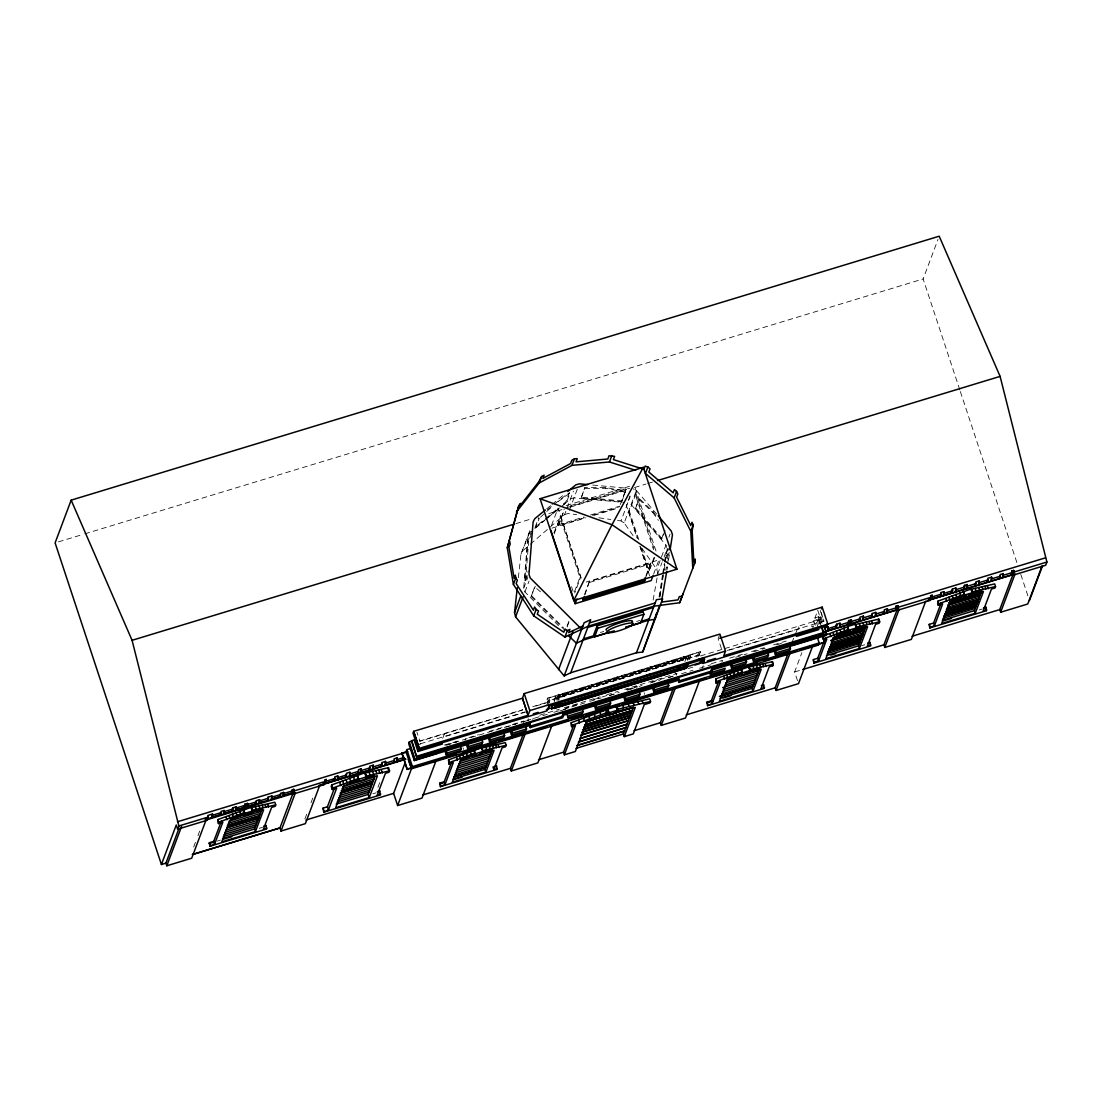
<?xml version="1.0" encoding="UTF-8"?>
<svg xmlns="http://www.w3.org/2000/svg" width="1102" height="1102" viewBox="0 0 1102 1102"><rect width="100%" height="100%" fill="white"/><g stroke="black" fill="none" stroke-linecap="round" stroke-linejoin="round"><path stroke-width="0.75" stroke-dasharray="5 3.75" d="M558.535 625.716L524.938 591.981L523.712 588.275L527.858 535.889L529.525 532.679L533.492 529.415M527.362 575.74L525.558 580.52L524.704 580.437L527.817 541.151L531.412 531.605M525.558 580.52L528.671 541.234L527.817 541.151M581.167 498.008L584.818 487.635L605.756 487.456L625.165 491.354L625.096 492.181L621.514 501.727L581.167 498.008L584.818 487.635M625.096 492.181L605.687 488.296L605.756 487.456M621.514 501.727L621.583 500.887L581.236 497.181M518.367 577.668L520.929 554.334L530.2 529.663M667.413 558.783L668.308 552.185M667.592 563.866L669.148 552.322M659.065 597.05L662.467 575.244M662.729 573.577L664.299 563.508M664.561 561.841L665.608 555.132L669.203 545.586M659.795 596.113L662.963 575.809M663.239 574.114L664.823 563.962M665.085 562.268L667.192 548.727L662.522 561.166M659.919 597.188L663.845 572.034M664.107 570.354L665.677 560.298M665.939 558.618L669.451 547.308M666.917 570.244L667.44 566.869M668.501 560.091L669.561 553.328M665.746 570.216L666.297 567.034L667.137 567.172L666.586 570.354M653.128 600.108L657.839 573.605L661.93 562.723M193.69 847.025L195.495 842.203M197.919 835.771L199.724 830.936M304.923 818.896L307.334 812.463M310.971 802.821L312.775 797.986M377.958 787.31L380.286 781.084M442.715 738.354L444.409 733.822L445.291 736.48L525.241 712.168M520.929 554.334L529.525 532.679M529.869 538.052L531.66 533.272M535.131 527.183L538.726 517.637L539.277 518.284L535.696 527.83L535.131 527.183L544.099 519.786M524.704 580.437L528.299 570.891M465.03 740.489L465.747 738.574M523.712 588.275L527.803 577.379M524.938 591.981L529.029 581.085M551.51 525.461L558.08 508.008L581.815 579.776M553.907 532.707L560.684 516.576L580.713 577.159L574.748 593.028M563.315 503.958L565.877 501.851L569.458 492.305M554.127 534.043L560.684 516.576M565.312 630.743L531.123 596.416L534.704 586.87L541.082 592.284M561.304 506.713L566.428 502.498L570.023 492.952L555.408 503.586M531.123 596.416L535.31 586.292M584.363 517.761L558.521 525.626L564.224 508.945M558.521 525.626L564.486 509.758M530.337 544.209L564.637 514.551L566.4 509.854M566.993 508.297L573.439 491.12M569.321 510.35L577.544 488.503M523.202 722.884L523.918 720.97L509.634 725.309M574.528 591.691L579.9 577.407L559.871 516.824M528.299 718.669L527.706 720.267L547.295 714.303M567.103 625.977L568.908 621.211L566.717 618.649M567.117 626.983L569.514 620.619M584.583 594.295L589.363 581.608L650.745 562.943L646.24 576.442M584.845 595.108L589.363 581.608M620.247 504.564L626.212 488.696L569.665 505.887M546.73 705.335L548.452 700.762L701.203 654.312L700.321 651.654L547.584 698.103L545.862 702.69L532.721 706.685M621.707 502.195L626.212 488.696M548.08 705.225L549.843 700.541L699.495 655.043L698.613 652.398L548.961 697.897L547.212 702.566L534.153 706.534M629.958 495.983L626.377 505.515L637.163 538.148M617.602 520.447L621.005 520.915L630.165 496.575M554.03 700.789L555.656 696.464L690.651 655.414L689.866 659.189M554.32 701.671L555.656 696.464M556.565 699.247L557.722 696.175L688.461 656.42L688.957 657.894L558.204 697.649L557.722 696.175M556.854 700.128L558.011 697.056L688.75 657.302L687.593 660.387M633.071 535.613L624.187 522.927L636.377 490.486L633.085 488.792M557.832 700.28L559.444 696.009L686.463 657.384L686.959 658.858M638.857 539.856L629.366 511.163L635.937 493.71L635.124 493.958L653.555 549.746M558.866 700.335L559.444 696.009M665.085 530.709L661.448 539.195L635.303 508.807L638.885 499.261L639.546 498.724L653.376 511.893L657.164 517.196M635.303 508.807L639.546 498.724M565.491 709.84L566.208 707.911L578.908 704.054M645.979 575.63L650.745 562.943M654.767 557.447L648.582 571.979L655.139 554.526M661.448 539.195L663.239 534.429M653.582 574.211L658.941 559.912L586.126 582.063M657.839 573.605L656.792 569.417L665.966 545.022L631.115 504.496L627.823 502.801M668.886 537.225L670.057 534.112M636.598 688.254L637.328 686.326L623.043 690.678M668.239 677.537L676.421 675.044L677.014 673.46L624.71 689.356M684.865 661.655L686.463 657.384M687.304 659.492L688.461 656.42M689.025 659.74L690.651 655.414M698.613 652.398L696.85 657.067L723.064 649.106M698.599 656.241L700.321 651.654M701.588 669.947L703.186 665.704M719.331 635.647L718.16 638.761L721.727 649.574M721.824 662.247L722.554 660.332L708.269 664.671M959.828 389.97L923.132 278.958L938.009 239.382M792.049 642.438L793.647 638.196M795.575 633.733L798.413 626.184L799.294 628.843L727.224 650.759M797.531 680.733L794.638 671.958L801.884 652.673M821.376 626.639L818.387 617.616L820.962 616.831L820.37 618.415L813.841 620.867L811.706 626.528L813.565 625.964L812.766 628.071M817.932 626.942L814.957 617.905L817.794 610.356L822.409 624.6M818.387 617.616L818.703 616.762L814.957 617.905M562.929 695.582C560.036 698.406 566.896 694.508 563.37 695.913M564.513 696.023L564.279 695.293M682.083 659.767L683.088 659.175L680.609 659.988L683.295 659.795L680.802 660.553L681.821 660.015M683.226 659.878L682.992 659.148M547.405 509.716L568.136 493.269M540.517 517.155L545.49 512.623M546.73 511.493L552.928 505.846M522.72 550.807L529.07 545.311M546.688 508.862L550.656 505.598M551.978 504.509L563.88 494.702M545.38 518.739L558.191 508.174M534.814 528.326L546.716 518.519M548.038 517.43L558.618 508.711M563.907 504.358L570.519 498.917L574.032 497.842L624.462 502.484M535.696 527.83L544.663 520.433M545.945 519.386L560.023 507.774M638.885 499.261L652.728 512.43L653.376 511.893M58.392 541.881L83.105 534.374M84.744 533.864L923.132 278.958M566.166 505.542L634.146 484.88M566.703 507.678L626.473 489.495M515.86 523.629L532.335 518.615M548.796 513.615L561.979 509.606M570.216 507.099L627.865 489.563M634.449 487.566L645.979 484.053M647.632 483.558L652.563 482.056M564.637 514.551L568.15 513.477L576.677 514.675M558.259 524.827L584.101 516.962M590.562 514.992L619.641 506.162L619.916 506.961M592.449 515.309L618.291 507.457M551.937 528.147L585.92 517.816M594.019 515.364L618.291 507.981M629.366 511.163L628.553 511.411L637.521 538.506M579.9 577.407L580.713 577.159M589.625 582.407L651.02 563.742M600.425 632.479L603.703 631.474M636.598 621.473L639.89 620.467M555.945 697.346L690.94 656.296M419.394 741.136L522.858 709.674M522.734 710.019L419.917 741.274L416.928 732.238M724.703 648.596L820.77 619.393M420.275 743.795L525.378 711.837M727.32 650.428L823.979 621.046L820.108 609.365M418.498 744.621L420.785 743.933M821.651 622.038L823.855 621.376L819.984 609.682M688.089 668.57L694.37 666.669M539.732 715.198L559.32 709.233M564.224 707.746L600.191 696.808M606.72 694.825L618.167 691.353M593.73 699.536L608.015 695.197M729.634 658.156L742.335 654.299M751.592 651.53L764.278 647.673M773.521 644.904L786.222 641.047M444.382 745.076L458.666 740.737M468.929 737.596L478.447 734.703M489.288 731.452L501.989 727.596M651.847 681.959L664.547 678.102M445.676 745.2L524.428 721.259M553.824 712.319L560.353 710.335M563.632 709.344L570.161 707.346M571.8 706.85L588.151 701.891M589.777 701.382L601.224 697.91M609.392 695.417L619.2 692.442M630.647 688.957L642.094 685.485M650.263 682.992L660.07 680.017M446.806 745.09L456.655 742.101M505.887 727.127L515.736 724.138M523.932 721.645L533.781 718.642M609.268 695.693L615.825 693.695M627.313 690.21L633.884 688.213M668.349 677.73L674.906 675.733M681.477 673.735L692.951 670.25M699.522 668.253L711.01 664.768M735.626 657.274L747.115 653.789M753.672 651.792L765.16 648.293M776.648 644.808L783.205 642.81M559.72 711.01L566.235 709.027M217.149 841.129L220.386 840.137M259.245 828.332L262.483 827.34M372.889 793.771L376.126 792.779M861.585 645.717L864.822 644.739M979.072 609.998L982.309 609.02M794.638 671.958L801.126 669.988M584.763 488.475L605.687 488.296M592.738 485.073L629.724 488.475M598.841 517.802L610.77 519.483M665.608 555.132L666.462 555.27M680.816 660.608L680.678 659.905M621.005 520.915L624.187 522.927M531.729 595.838L563.563 627.796M636.377 490.486L657.067 514.538M635.95 508.27L662.095 538.658M652.728 512.43L658.404 520.378M641.97 548.286L656.792 569.417M960.365 391.596L1017.036 563.012M1020.81 574.445L1028.91 598.937M820.962 616.831L823.001 623.002M818.703 616.762L821.293 624.6M818.414 619.007L819.971 623.718M818.318 619.269L819.86 623.98M817.092 619.641L818.442 624.283M813.841 620.867L815.328 625.385M665.966 545.022L666.779 547.487M635.22 488.131L656.255 551.758M635.937 493.71L654.905 551.083M682.813 659.148L683.075 659.974M682.579 659.189L682.854 660.098M682.276 659.244L682.579 660.222M681.959 659.34L682.276 660.332M681.628 659.451L681.945 660.442M681.325 659.561L681.628 660.539M681.05 659.685L681.339 660.594M680.829 659.809L681.091 660.635M641.488 547.818L649.395 571.731M640.152 546.482L648.582 571.979M639.863 546.303L649.574 575.671M675.54 672.399L676.421 675.044M644.133 692.731L644.642 694.288M571.511 586.636L573.619 593.014M564.1 695.293L564.362 696.12M563.866 695.321L564.141 696.244M563.577 695.39L563.88 696.354M563.246 695.486L563.563 696.478M562.612 695.706L562.915 696.671M562.337 695.83L562.626 696.74M562.116 695.941L562.378 696.781M561.965 696.051L562.199 696.781M548.961 697.897L549.843 700.541M547.584 698.103L549.774 704.743M463.005 747.803L463.529 749.36"/><path stroke-width="1.5" d="M636.474 652.756L656.42 599.695L662.688 598.854L642.7 652.04L636.474 652.756L570.74 672.743L564.155 675.912L515.584 616.858L514.538 612.671L517.279 587.669M666.655 571.938L661.71 600.535M670.085 549.939L672.468 534.718L671.228 530.999L658.169 515.805M692.993 567.64L679.686 602.739L653.982 606.183L588.234 626.17L564.913 637.066L533.712 615.853L513.394 584.391L507.278 547.804L518.808 505.584L520.543 503.38L519.317 506.617L538.671 481.96L541.619 476.519L544.099 475.169L542.887 478.42L570.602 463.501L571.828 460.25L574.418 458.859L577.269 458.597L576.043 461.848L607.822 458.997L609.048 455.746L614.613 456.366L613.401 459.603L643.94 469.342L645.152 466.091L647.893 466.959L650.056 468.818L648.844 472.055L673.17 492.801L674.396 489.55L676.573 491.409L677.826 493.944L676.614 497.181L690.761 525.544L691.973 522.293L693.241 524.827L692.18 530.875L693.833 562.227L695.059 558.99L695.197 561.786L692.759 568.274L690.802 531.316L674.135 497.897L645.455 473.447L647.893 466.959M507.278 547.804L518.808 505.584M642.7 652.04L656.82 612.932L654.974 619.352L648.706 620.192L625.702 627.19M1011.856 570.988L1011.567 574.707L1011.856 570.988L1013.73 570.409L1012.531 573.632L1013.041 575.189L1045.688 565.257L1046.9 562.034L1000.106 376.388L939.193 236.214L71.162 500.156L55.1 542.887L161.415 864.505L165.92 863.128L178.979 828.373M161.415 864.505L176.251 824.999L177.642 829.214L207.066 820.274L208.278 817.037L207.768 815.48L212.548 814.02L212.094 817.229L220.675 814.626L221.13 811.416L224.174 810.48L223.72 813.689L232.26 811.1L232.715 807.89L236.241 806.816L235.773 810.066L244.355 807.449L244.823 804.212L247.564 803.372L247.096 806.623L255.678 804.005L256.146 800.768L259.604 799.721L259.135 802.959L267.717 800.341L268.185 797.104L271.946 795.961L271.478 799.198L280.06 796.581L280.528 793.357L283.613 792.407L283.145 795.644L291.534 793.096L292.002 789.858L293.821 789.308L294.344 790.864L293.118 794.101L323.96 784.72L325.173 781.483L324.663 779.941L326.206 779.458L325.903 783.164L334.485 780.56L334.788 776.855L337.791 775.946L337.488 779.637L346.083 777.034L346.372 773.328L349.885 772.268L349.582 776.001L349.885 772.268M177.642 829.214L178.868 825.977L132.075 640.317L71.162 500.156M405.77 759.278L319.718 785.437L305.364 823.649L280.996 831.06L295.364 792.848L206.074 819.984L191.707 858.21L166.801 865.786L181.637 826.28M212.548 814.02L212.094 817.229M263.709 826.183L266.05 825.467L266.588 829.007L209.931 846.24L209.394 842.699L213.76 841.363L221.364 821.155M243.225 813.152L244.052 815.632L251.655 813.317L252.523 811.031L251.284 807.298L218.127 819.475L218.458 823.58L222.824 822.244L214.642 844.022L209.931 846.24M218.458 823.58L218.127 819.475M224.174 810.48L223.72 813.689M232.715 807.89L232.26 811.1M235.773 810.066L236.241 806.816M244.823 804.212L244.355 807.449M247.564 803.372L247.096 806.623M243.542 809.956L244.424 812.615L243.817 814.226L230.001 820.067L221.819 841.832L255.444 831.611L263.626 809.846L251.421 811.926M244.052 815.632L244.906 813.331L243.68 809.612M251.16 807.628L274.839 802.228L275.72 804.887L252.041 810.287L251.284 807.298M259.604 799.721L259.135 802.959M255.444 831.611L254.576 828.952L261.973 809.267L231.544 818.51M268.185 797.104L267.717 800.341M271.946 795.961L271.478 799.198M265.72 826.362L266.05 825.467M275.72 804.887L275.183 806.32L271.615 807.408L263.419 829.186L266.932 828.125M283.613 792.407L283.145 795.644M293.821 789.308L292.609 792.545L293.118 794.101M280.996 831.06L279.949 827.919L293.256 792.531M326.206 779.458L325.903 783.164M334.429 788.15L327.418 806.816L323.051 808.138L323.754 812.174L380.41 794.955L379.708 790.905L377.366 791.622M357.337 775.05L358.729 779.279L357.861 781.566L365.465 779.252L366.332 776.965L364.941 772.736L331.771 784.913L331.234 786.36L332.267 789.514L336.633 788.192L328.451 809.956L323.754 812.174M332.267 789.514L332.818 788.068L331.771 784.913M337.791 775.946L337.488 779.637M361.222 768.824L360.905 772.557L361.222 768.824L358.481 769.651L358.164 773.384L357.654 771.841M357.2 775.409L358.246 778.549L357.64 780.161L343.824 786.001L335.628 807.78L369.266 797.545L377.449 775.78L365.244 777.86L365.85 776.221L364.941 772.736M373.247 765.16L372.944 768.893L373.247 765.16L369.804 766.207L369.501 769.94L368.977 768.383M369.266 797.545L368.22 794.404L374.845 776.786L342.763 786.663M385.604 761.399L385.301 765.132L385.604 761.399L381.829 762.543L381.526 766.276L381.017 764.733M379.363 791.801L379.708 790.905M387.959 769.113L388.496 767.667L364.817 773.081M388.496 767.667L389.543 770.821L388.992 772.254L385.425 773.342L377.242 795.121L380.741 794.06M393.882 762.529L394.185 758.796L397.271 757.859L396.968 761.578L397.271 757.859M456.503 754.374L407.203 769.361L401.886 753.286L406.032 751.743L406.831 749.635L410.853 748.41L414.71 760.091L437.37 753.203M402.822 753.245L401.886 753.286M442.453 744.029L417.947 751.481L414.09 739.786L409.297 742.004L408.69 743.588L414.311 760.587L529.456 725.571L530.062 723.973L414.903 758.989L414.311 760.587M435.758 761.496L421.997 798.123L397.629 805.534L393.607 793.357L405.095 762.804M407.203 769.361L402.01 752.969M397.629 805.534L411.886 767.612M417.947 751.481L419.27 748.354L413.649 731.342L522.458 698.255L524.221 693.585L719.909 634.091L725.529 651.075L723.766 655.745L827.809 624.118L822.188 607.119L719.785 638.265M817.133 636.777L819.185 642.948L818.387 645.069L411.652 768.741L412.437 766.62L406.831 749.635M821.817 626.17L823.566 633.292L416.666 757.005L411.804 740.489M516.37 512.072L539.181 482.993L541.619 476.519M460.237 745.503L461.297 748.699L460.581 750.614L446.296 754.953L447.013 753.038L445.952 749.856M513.394 584.391L515.832 577.903L515.364 575.134L514.152 578.371L508.959 547.336L510.185 544.085L509.716 541.316M494.164 766.593L496.506 765.876L497.043 769.43L440.387 786.649L439.85 783.109L444.216 781.786L451.82 761.565M473.681 753.561L474.507 756.041L482.111 753.727L482.979 751.44L481.739 747.707L448.583 759.884L448.913 763.989L453.28 762.667L445.098 784.431L440.387 786.649M448.913 763.989L448.583 759.884M514.538 612.671L520.847 595.893M539.181 482.993L571.979 465.347L574.418 458.859M515.584 616.858L523.174 596.65M481.615 739.001L482.662 742.183L481.946 744.098L467.661 748.451L468.378 746.522L467.331 743.34M473.998 750.379L474.879 753.024L474.273 754.636L460.457 760.476L452.275 782.255L485.899 772.02L494.082 750.255L481.877 752.335M474.507 756.041L475.361 753.754L474.135 750.021M481.615 748.051L505.295 742.638L506.176 745.296L482.497 750.696L481.739 747.707M533.712 615.853L536.151 609.365L534.608 606.982L533.382 610.219L516.149 583.537L517.375 580.286L515.832 577.903M503.573 732.375L504.62 735.557L503.903 737.472L489.619 741.811L490.335 739.897L489.288 736.715M485.899 772.02L485.032 769.375L492.429 749.677L479.618 753.575M497.388 768.535L493.875 769.595L502.071 747.817L505.639 746.729L506.176 745.296M571.979 465.347L609.447 461.972L611.885 455.498M496.175 766.772L496.506 765.876M525.502 725.75L526.549 728.932L525.833 730.846L511.548 735.186L512.265 733.271L511.218 730.089M524.221 693.585L529.828 710.583L528.065 715.267L419.27 748.354L413.649 731.356L412.974 733.147L418.691 749.856L547.102 710.818L548.81 706.286L704.701 658.886L702.993 663.418L827.23 625.647L827.809 624.118M551.62 726.273L537.859 762.901L511.287 770.973L510.405 768.328L523.106 734.552M511.287 770.973L525.654 732.761M652.976 575.795L651.186 580.561L575.134 603.689L576.925 598.923M710.9 672.633L710.17 674.548L724.455 670.209L725.185 668.28L678.846 682.413L678.763 678.763L562.709 714.055L562.791 717.705L530.145 727.637L530.062 723.973M564.913 637.066L567.351 630.592L569.913 629.394L568.701 632.631L582.93 625.977M645.648 578.027L644.45 581.195L583.054 599.86L584.253 596.692M558.562 669.589L572.875 631.529M548.052 709.33L549.774 704.743M688.24 663.514L686.601 667.84L551.606 708.889L552.405 705.115M551.606 708.889L553.232 704.564M564.155 675.912L584.143 622.74L590.672 619.682L570.74 672.743M686.629 664.051L684.893 668.68L554.154 708.434L555.697 703.214M554.154 708.434L555.89 703.806M556.179 707.456L557.791 703.186M625.867 627.327L640.661 622.837L643.885 614.255L643.113 611.899L597.064 625.895L593.84 634.476L594.625 636.832L614.351 630.826M594.625 636.832L597.849 628.25L597.064 625.895M583.123 711.534L582.407 713.449L568.122 717.788L568.839 715.873L583.123 711.534L582.076 708.352M607.684 709.371L571.263 722.636L571.621 726.7L575.423 725.543L564.417 754.815L575.327 751.509L586.333 722.223L607.836 713.958L608.566 712.03L607.794 709.082L609.02 712.815L608.028 715.46L616.473 712.898L617.478 710.239L616.238 706.52L617.01 709.468L650.538 701.451L649.67 698.792L616.128 706.823M571.621 726.7L571.263 722.636M564.417 754.815L563.549 752.17L573.398 725.97M674.135 497.897L676.573 491.409M609.585 699.977L610.646 703.159L609.916 705.073L595.631 709.413L596.361 707.498L595.3 704.316M644.45 581.195L645.373 577.228M657.426 611.335L659.175 606.665M638.898 691.106L639.959 694.288L639.229 696.202L624.944 700.555L625.674 698.64L624.614 695.445M690.802 531.316L693.241 524.827M650.538 701.451L650.015 702.869L644.298 704.605L633.292 733.877L624.283 736.618L623.401 733.973L633.43 707.277L586.112 721.672M624.283 736.618L635.289 707.346L616.28 711.41M679.686 602.739L683.116 593.634M667.716 682.386L668.762 685.568L668.046 687.496L653.761 691.836L654.478 689.921L653.431 686.739M699.853 679.796L685.499 718.008L661.269 725.378L660.387 722.719L673.074 688.957M684.81 664.561L683.199 668.845L683.791 664.52M661.269 725.378L675.03 688.75M678.846 682.413L678.763 678.763M686.436 663.459L684.893 668.68M686.601 667.84L687.937 662.633M704.068 661.903L700.789 662.894L702.525 658.307L697.594 659.809M703.696 659.079L702.993 663.418M826.583 633.815L711.713 668.749L711.121 670.333L825.99 635.413L826.583 633.815L824.034 626.088M711.809 672.399L711.713 668.749M718.366 682.138L711.355 700.789L706.988 702.126L707.525 705.666L764.182 688.433L763.645 684.893L761.303 685.609M740.819 672.578L741.632 675.058L749.25 672.743L750.104 670.457L748.878 666.724L715.708 678.901L716.038 683.006L720.405 681.683L712.223 703.448L707.525 705.666M716.038 683.006L715.708 678.901M745.503 658.597L746.55 661.779L745.834 663.693L731.549 668.032L732.265 666.118L731.218 662.936M741.136 669.396L742.018 672.041L741.412 673.653L727.596 679.493L719.413 701.271L753.038 691.037L761.22 669.272L749.016 671.352M741.632 675.058L742.5 672.771L741.274 669.038M748.754 667.068L772.433 661.655L773.315 664.313L749.622 669.713L748.878 666.724M767.447 651.971L768.507 655.153L767.777 657.067L753.492 661.407L754.223 659.492L753.162 656.31M753.038 691.037L752.156 688.392L759.609 668.556L748.396 671.972M763.3 685.788L763.645 684.893M772.433 661.655L772.764 665.746L769.196 666.834L761.014 688.612L764.512 687.552M789.39 645.331L790.437 648.527L789.721 650.442L775.436 654.781L776.152 652.866L775.105 649.684M772.764 665.746L773.315 664.313M812.78 645.662L798.495 683.653L776.028 690.486L775.147 687.827L787.847 654.065M776.028 690.486L790.396 652.26M821.513 608.938L822.188 607.119M825.329 638.058L817.725 658.266L813.359 659.602L813.91 663.142L870.566 645.91L870.015 642.37L867.687 643.086M813.91 663.142L813.359 659.602M827.643 630.606L827.933 626.9L827.643 630.606L836.225 628.002L836.514 624.297L840.041 623.222L839.738 626.969L840.041 623.222M799.942 649.96L824.585 642.466L822.574 635.702M814.24 662.247L818.607 660.924L826.789 639.146L823.883 640.042M836.514 624.297L836.225 628.002M848.623 620.619L848.32 624.352L848.623 620.619L851.364 619.779L851.061 623.525L851.364 619.779M855.386 628.829L867.605 626.749L859.408 648.513L825.784 658.734L833.966 636.97L847.782 631.129L847.645 626.515L855.248 624.2L856.488 627.92L855.62 630.22L848.017 632.534L847.19 630.055M848.017 632.534L848.884 630.234L847.645 626.515M855.124 624.531L878.817 619.131L879.685 621.79L856.006 627.19L855.248 624.2M863.403 616.128L863.1 619.861L863.403 616.128L859.946 617.175L859.643 620.908L859.133 619.352M859.408 648.513L858.541 645.855L865.938 626.17M875.746 612.368L875.443 616.101L875.746 612.368L871.985 613.511L871.682 617.244L871.172 615.687M869.685 643.265L870.015 642.37M878.266 620.578L878.817 619.131M879.685 621.79L879.148 623.222L875.58 624.311L867.384 646.089L870.897 645.028M887.427 608.814L887.124 612.547L887.427 608.814L884.327 609.764L884.024 613.483L883.515 611.941M896.009 606.21L895.706 609.943L896.009 606.21L897.882 605.645L898.392 607.202L897.18 610.412L929.826 600.48L931.038 597.27L930.529 595.714L932.209 595.204L931.92 598.909L940.502 596.292L940.791 592.587L943.835 591.664L943.505 595.383L952.087 592.766L952.376 589.074L955.902 588L955.599 591.733L955.902 588M897.882 605.645L896.67 608.855L897.18 610.412M925.735 601.169L911.368 639.394L884.796 647.466L883.914 644.822L897.221 609.434M884.796 647.466L899.163 609.254L824.489 631.956M932.209 595.204L931.92 598.909M941.191 602.822L933.587 623.043L929.22 624.366L929.757 627.92L986.414 610.687L985.877 607.147L983.535 607.849M963.506 591.292L964.732 595.011L963.878 597.312L971.482 594.997L972.35 592.697L971.11 588.978L937.954 601.155L938.284 605.246L942.651 603.924L934.468 625.702L929.757 627.92M938.284 605.246L937.954 601.155M943.835 591.664L943.505 595.383M952.376 589.074L952.087 592.766M964.484 585.382L964.181 589.129L964.484 585.382L967.225 584.556L966.922 588.289L967.225 584.556M963.368 591.636L964.25 594.295L963.644 595.893L949.828 601.733L941.645 623.512L975.27 613.291L983.452 591.512L971.248 593.592M970.986 589.308L994.665 583.908L995.547 586.553L971.868 591.967L971.11 588.978M979.265 580.892L978.962 584.625L979.265 580.892L975.807 581.939L975.504 585.685L974.994 584.129M975.27 613.291L974.402 610.632L981.799 590.934M991.607 577.145L991.304 580.878L991.607 577.145L987.847 578.288L987.544 582.021L987.02 580.465M985.877 607.147L986.414 610.687M995.547 586.553L995.01 588L991.442 589.088L983.246 610.866L986.758 609.792M1003.275 573.591L1002.972 577.324L1003.275 573.591L1000.189 574.528L999.886 578.261L999.376 576.704M1042.024 566.056L1027.767 603.992L1000.657 612.244L999.776 609.585L1013.082 574.211M1013.041 575.189L1014.253 571.966L1013.73 570.409M1000.657 612.244L1015.025 574.018M1029.447 600.562L1042.52 565.794M694.205 564.403L695.197 561.786M573.729 600.576L611.982 524.731L643.293 467.344L676.959 569.183L573.729 600.576L540.063 498.724L643.293 467.344M560.959 704.33C558.549 703.021 556.868 706.809 560.822 703.627M677.799 668.06C683.874 666.255 674.438 670.25 680.306 667.302M678.005 668.68L680.485 667.867L680.003 667.22M545.366 509.95L534.801 518.67L533.12 521.88L528.974 574.252L530.2 577.971L580.534 628.126M567.847 491.437L575.781 484.894L579.294 483.833L587.697 484.604M218.995 822.133L244.424 812.615M332.818 788.068L358.246 778.549M449.451 762.543L474.879 753.024M716.589 681.559L742.018 672.041M822.092 636.377L847.521 626.859M822.96 639.036L848.388 629.517M938.821 603.8L964.25 594.295M572.145 725.281L608.566 712.03M132.075 640.317L514.207 524.125M657.508 480.555L1000.106 376.388M644.188 580.396L582.793 599.061L583.054 599.86M589.46 622.933L655.194 602.946M587.752 627.451L653.5 607.464M597.849 628.25L643.885 614.255M583.454 638.898L594.956 635.399M640.978 621.404L649.202 618.911M609.268 632.19L582.972 640.179L576.442 643.237L568.136 635.344M529.828 710.583L725.529 651.075M646.681 675.278L651.599 673.79M555.697 705.983L682.717 667.371M556.937 705.955L677.868 669.189M177.477 821.761L407.754 751.743M546.399 709.495L551.317 708.007M562.846 704.509L577.655 700.004M580.947 698.999L613.869 688.984M617.175 687.979L650.097 677.978M653.39 676.972L664.905 673.474M686.312 666.958L704.247 661.503M826.266 624.503L1045.509 557.832M533.258 713.834L538.189 712.333M707.332 660.911L715.515 658.417M553.962 707.842L596.444 694.921M602.987 692.938L647.108 679.521M653.651 677.523L683.061 668.583M694.963 665.071L699.674 663.638M818.814 629.586L796.457 636.391L795.575 633.733M827.974 626.9L824.93 627.823L825.453 629.38M212.893 815.081L221.474 812.477M224.532 811.54L233.073 808.951M236.586 807.876L245.167 805.273M247.909 804.432L256.504 801.829M259.948 800.782L268.53 798.165M272.29 797.021L280.886 794.418M283.972 793.468L292.361 790.919M178.868 825.977L208.278 817.037M235.415 809.006L238.28 808.138M294.344 790.864L325.173 781.483M326.715 781.015L335.297 778.411M338.3 777.502L346.882 774.885M350.408 773.811L358.99 771.207M361.732 770.367L370.313 767.763M373.771 766.716L382.353 764.099M386.113 762.956L394.695 760.352M397.781 759.416L404.214 757.46M828.456 628.457L837.038 625.853M840.551 624.779L849.146 622.175M851.887 621.335L860.469 618.732M863.913 617.685L872.495 615.068M876.269 613.924L884.851 611.307M887.937 610.37L896.518 607.767M898.392 607.202L931.038 597.27M932.719 596.761L941.301 594.143M944.304 593.234L952.899 590.617M956.412 589.556L964.994 586.939M967.735 586.112L976.317 583.495M979.774 582.448L988.356 579.845M992.117 578.702L1000.712 576.084M1003.798 575.148L1012.38 572.53M1014.253 571.966L1046.9 562.034M205.068 819.599L263.516 801.829M270.004 799.859L292.733 792.944M318.891 785.547L405.55 758.975M825.274 631.57L896.711 609.847M928.146 600.287L1012.559 574.624M927.361 600.673L1013.399 574.514M416.983 756.165L823.883 632.452M488.076 736.935L493.007 735.433M578.509 709.44L583.44 707.939M614.682 698.448L619.613 696.946M665.649 682.951L670.581 681.449M792.917 645.097L813.951 638.705M562.116 715.639L678.171 680.347M530.737 726.039L563.397 716.107M679.452 680.829L712.402 670.801M244.906 813.331L252.523 811.031M358.729 779.279L366.332 776.965M848.884 630.234L856.488 627.92M964.732 595.011L972.35 592.697M350.009 782.503L358.054 779.927M366.016 777.626L374.019 775.188M447.013 753.038L461.297 748.699M468.378 746.522L482.662 742.183M490.335 739.897L504.62 735.557M596.361 707.498L610.646 703.159M625.674 698.64L639.959 694.288M654.478 689.921L668.762 685.568M732.265 666.118L746.55 661.779M754.223 659.492L768.507 655.153M776.152 652.866L790.437 648.527M512.265 733.271L526.549 728.932M365.85 776.221L389.543 770.821M837.121 634.931L849.973 630.909M853.127 630.068L864.381 626.528M949.772 600.673L965.834 595.672M968.989 594.832L980.243 591.292M229.106 821.21L261.188 811.347M833.126 637.989L865.153 628.25M981.014 593.014L948.987 602.753L980.973 593.152M833.084 638.113L865.111 628.374M412.437 766.62L819.185 642.948M228.307 823.373L260.375 813.496M341.951 788.812L374.033 778.949M407.327 769.044L419.587 765.325M447.577 756.812L455.815 754.305M465.691 751.302L470.637 749.801M483.806 745.792L495.335 742.293M501.92 740.282L506.851 738.781M520.034 734.786L531.563 731.273M538.148 729.276L543.079 727.775M556.262 723.766L561.193 722.265M574.376 718.256L582.6 715.749M610.604 707.236L618.828 704.743M628.719 701.74L633.65 700.238M646.833 696.23L658.349 692.717M664.947 690.72L669.878 689.218M683.061 685.21L694.577 681.711M701.175 679.7L706.106 678.198M737.39 668.694L745.627 666.187M773.618 657.674L781.855 655.167M791.732 652.164L796.677 650.662M809.846 646.654L824.709 642.135M463.074 752.377L495.941 742.39M499.234 741.384L546.881 726.893M549.788 725.984L568.246 720.405M571.525 719.399L583.027 715.901M586.319 714.909L619.186 704.908M622.465 703.916L670.126 689.425M672.385 688.722L706.272 678.433M709.564 677.441L757.212 662.949M763.782 660.952L796.966 650.772M864.34 630.399L830.715 640.634L864.299 630.537M948.175 604.915L980.201 595.176M948.133 605.053L980.16 595.314M227.494 825.536L259.521 815.797M373.165 781.235L341.138 790.974L373.123 781.373M227.439 825.673L259.466 815.935M831.404 642.576L863.486 632.7M947.265 607.34L979.347 597.477M226.695 827.657L258.722 817.918M340.339 793.096L372.366 783.357M226.64 827.795L258.667 818.056M340.298 793.233L372.324 783.494M830.66 644.56L862.687 634.821M946.522 609.337L978.548 599.598M830.605 644.698L862.632 634.959M946.466 609.461L978.493 599.722M609.02 712.815L617.478 710.239M475.361 753.754L482.979 751.44M742.5 672.771L750.104 670.457M225.758 830.15L257.827 820.287M339.402 795.589L371.484 785.726M476.463 754.415L460.443 759.278L476.408 754.539M482.869 752.459L490.872 750.035M829.765 646.929L861.805 637.19L829.723 647.053M945.626 611.693L977.653 601.954M725.984 678.791L741.99 673.914M945.585 611.83L977.612 602.091M729.138 677.95L741.949 674.052M745.145 673.074L759.567 668.694M586.03 721.879L633.347 707.498M224.932 832.341L257.014 822.464M338.589 797.779L370.658 787.902M828.952 649.106L860.979 639.367M944.813 613.883L976.84 604.144L944.758 614.007M459.562 761.62L491.644 751.757M828.897 649.243L860.924 639.504M726.7 680.637L758.782 670.774M224.119 834.517L256.187 824.64M337.763 799.956L369.845 790.093M584.983 724.689L632.3 710.308M584.9 724.909L632.217 710.528M828.125 651.282L860.152 641.543M943.987 616.059L976.014 606.32M458.763 763.782L490.831 753.92M828.084 651.42L860.111 641.681M943.946 616.183L975.973 606.444M725.887 682.799L757.969 672.936M223.334 836.597L255.416 826.72M336.992 802.036L369.06 792.159M584.129 726.962L631.446 712.581M584.019 727.251L631.336 712.87M827.299 653.5L859.381 643.623M943.16 618.263L975.242 608.4M457.895 766.083L489.977 756.206M725.033 685.1L757.102 675.223M222.535 838.691L254.576 828.952M336.193 804.143L368.22 794.404M583.206 729.428L630.523 715.046M826.514 655.594L858.541 645.855M942.362 620.371L974.402 610.632M209.063 843.581L213.912 842.107M223.623 839.159L231.723 836.693M457.096 768.204L489.178 758.328M583.082 729.731L630.399 715.35M722.678 687.579L756.303 677.344M830.839 655.07L835.688 653.596M943.45 620.825L951.549 618.374M582.255 731.948L629.573 717.567M456.214 770.56L488.282 760.697M582.118 732.307L629.435 717.925M723.339 689.577L755.421 679.714M455.388 772.75L487.47 762.873M722.526 691.767L754.594 681.89M581.153 734.882L628.471 720.501M581.016 735.241L628.333 720.846M279.949 827.919L192.285 854.573L279.977 827.988M305.943 820.012L393.607 793.357M454.575 774.926L486.643 765.05M721.7 693.943L753.782 684.067M802.752 669.493L883.914 644.822M912.112 636.24L999.776 609.585M453.831 776.869L485.872 767.13M579.79 738.492L627.107 724.11M453.79 777.006L485.817 767.267M579.68 738.795L626.997 724.4M719.372 696.381L752.997 686.147M720.928 696.023L752.955 686.284M452.991 779.114L485.032 769.375M720.129 698.131L752.156 688.378M439.519 784.004L444.368 782.516M454.079 779.569L462.179 777.103M578.522 741.866L625.84 727.485M708.269 702.525L713.118 701.051M722.829 698.089L730.929 695.637M578.398 742.197L625.716 727.816M577.241 745.283L624.558 730.888M577.117 745.613L624.435 731.218M422.741 794.983L510.405 768.328M538.534 759.774L563.549 752.17M576.098 748.354L623.401 733.973M634.049 730.722L660.387 722.719M686.257 714.854L775.147 687.827M682.124 596.251L679.3 596.637L678.074 599.874L661.462 602.105M609.447 461.972L635.634 470.32M540.063 498.724L611.982 524.731L676.959 569.183M536.151 609.365L538.506 610.976L537.294 614.227L563.769 632.217L564.982 628.98L567.351 630.592M987.488 586.085L988.37 588.743M984.954 586.319L985.835 588.978M982.006 586.76L982.888 589.405M978.728 587.394L979.595 590.038M975.16 588.206L976.028 590.865M971.385 589.198L972.253 591.843M959.622 592.931L960.503 595.59M955.82 594.35L956.701 597.008M952.224 595.81L953.106 598.469M948.891 597.284L949.772 599.943M945.902 598.73L946.783 601.389M929.317 598.923L929.826 600.48M933.587 623.043L934.468 625.702M929.22 624.366L930.102 627.024M871.627 621.308L872.508 623.966M869.092 621.542L869.974 624.2M866.158 621.983L867.026 624.641M862.866 622.616L863.748 625.275M859.298 623.443L860.166 626.088M855.524 624.421L856.406 627.079M843.76 628.154L844.642 630.812M839.972 629.586L840.84 632.231M836.363 631.047L837.244 633.691M833.029 632.507L833.911 635.165M830.04 633.953L830.922 636.612M821.376 626.639L823.566 633.292M822.464 636.033L824.585 642.466M818.083 644.16L818.387 645.069M817.725 658.266L818.607 660.924M773.852 650.001L775.436 654.781M765.256 663.845L766.124 666.49M762.722 664.065L763.59 666.724M759.774 664.506L760.656 667.165M756.482 665.14L757.363 667.798M751.922 656.627L753.492 661.407M752.914 665.966L753.796 668.611M749.14 666.944L750.021 669.603M737.376 670.691L738.257 673.336M733.588 672.11L734.469 674.755M729.965 663.266L731.549 668.032M729.992 673.57L730.86 676.215M726.659 675.03L727.54 677.689M723.67 676.49L724.537 679.135M699.481 658.9L700.789 662.894M711.355 700.789L712.223 703.448M706.988 702.126L707.856 704.77M679.769 667.261L680.044 668.17M679.479 667.316L679.782 668.294M679.149 667.413L679.466 668.404M678.832 667.523L679.135 668.515M678.515 667.633L678.818 668.611M678.24 667.757L678.529 668.666M678.019 667.881L678.281 668.707M652.177 687.056L653.761 691.836M642.301 701.037L643.182 703.682M637.962 701.685L638.843 704.343M633.209 702.58L634.091 705.239M628.099 703.696L628.98 706.354M623.374 695.775L624.944 700.555M622.726 705.018L623.594 707.677M617.134 706.52L618.015 709.178M550.862 530.269L575.134 603.689M607.216 712.98L608.028 715.46M605.632 710.019L606.513 712.677M599.887 711.961L600.755 714.619M594.061 704.646L595.631 709.413M594.226 714L595.108 716.644M588.757 716.093L589.639 718.752M583.537 718.242L584.404 720.901M578.633 720.391L579.514 723.05M566.538 713.022L568.122 717.788M560.546 703.599L560.808 704.426M560.298 703.641L560.587 704.55M560.009 703.696L560.312 704.674M559.692 703.792L559.995 704.784M559.361 703.902L559.678 704.894M559.045 704.013L559.348 704.991M558.783 704.137L559.058 705.046M558.562 704.261L558.824 705.087M529.456 725.571L530.145 727.637M509.978 730.419L511.548 735.186M498.118 744.828L498.999 747.473M495.583 745.062L496.465 747.707M492.649 745.489L493.517 748.148M488.034 737.045L489.619 741.811M489.357 746.123L490.225 748.781M493.007 766.951L493.875 769.595M485.789 746.949L486.657 749.594M470.251 751.674L471.133 754.319M466.091 743.671L467.661 748.451M466.449 753.093L467.331 755.738M462.854 754.553L463.735 757.198M459.52 756.013L460.402 758.672M456.531 757.473L457.413 760.118M445.236 751.771L446.296 754.953M444.216 781.786L445.098 784.431M439.85 783.109L440.731 785.754M411.487 741.329L416.666 757.005M409.297 742.004L414.903 758.989M406.032 751.743L411.652 768.741M408.291 759.498L410.288 765.546M381.32 769.857L382.353 772.998M378.785 770.091L379.818 773.232M375.837 770.518L376.884 773.673M372.545 771.152L373.592 774.307M368.977 771.979L370.024 775.119M365.203 772.957L366.25 776.111M353.453 776.703L354.486 779.844M349.651 778.122L350.698 781.263M345.56 775.477L346.083 777.034M346.056 779.582L347.089 782.723M342.722 781.056L343.755 784.197M339.733 782.503L340.766 785.643M333.975 779.004L334.485 780.56M323.437 783.178L323.96 784.72M327.418 806.816L328.451 809.956M323.051 808.138L324.084 811.292M279.715 795.52L280.06 796.581M267.662 804.419L268.544 807.063M265.127 804.639L266.009 807.298M262.193 805.08L263.061 807.738M258.901 805.714L259.769 808.372M255.333 802.945L255.678 804.005M255.333 806.54L256.201 809.185M251.559 807.518L252.427 810.177M239.795 811.265L240.677 813.91M235.993 812.684L236.875 815.328M232.398 814.144L233.28 816.789M229.064 815.604L229.946 818.263M226.075 817.05L226.957 819.709M220.317 813.565L220.675 814.626M206.556 818.717L207.066 820.274M213.76 841.363L214.642 844.022M209.394 842.699L210.275 845.344M165.92 863.128L166.801 865.786M606.252 630.151A13.899 2.397 -18.3 0 1 620.33 622.685A13.899 2.397 -18.3 0 1 631.708 622.41M528.065 715.267L522.458 698.255L528.065 715.267M612.519 632.383A13.899 2.397 -18.3 0 0 633.209 623.897A13.899 2.397 -18.3 0 0 614.379 627.424A13.899 2.397 -18.3 0 0 612.519 632.383"/></g></svg>
